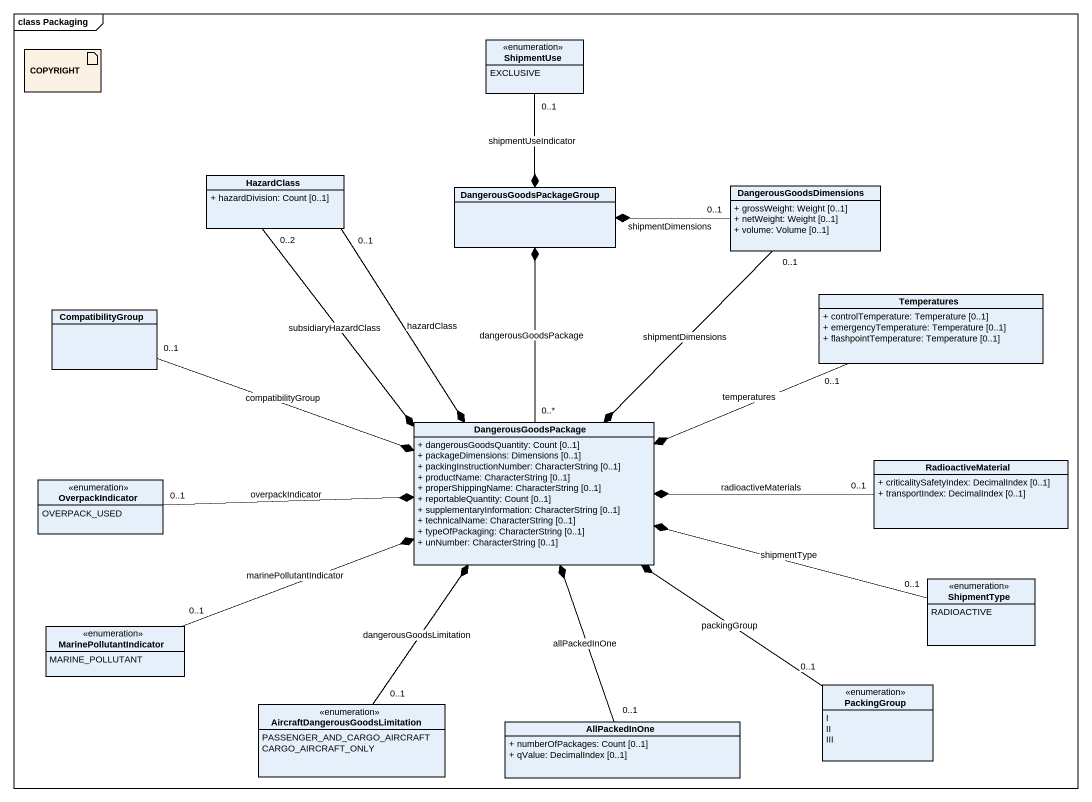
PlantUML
@startuml
mainframe class Packaging
allowmixing
hide circle
hide empty members
skinparam classAttributeIconSize 0
artifact COPYRIGHT #FCF2E3
enum ShipmentUse {
  EXCLUSIVE
}
class HazardClass {
  + hazardDivision: Count [0..1]
}
class DangerousGoodsPackageGroup
class DangerousGoodsDimensions {
  + grossWeight: Weight [0..1]
  + netWeight: Weight [0..1]
  + volume: Volume [0..1]
}
class CompatibilityGroup
class Temperatures {
  + controlTemperature: Temperature [0..1]
  + emergencyTemperature: Temperature [0..1]
  + flashpointTemperature: Temperature [0..1]
}
class DangerousGoodsPackage {
  + dangerousGoodsQuantity: Count [0..1]
  + packageDimensions: Dimensions [0..1]
  + packingInstructionNumber: CharacterString [0..1]
  + productName: CharacterString [0..1]
  + properShippingName: CharacterString [0..1]
  + reportableQuantity: Count [0..1]
  + supplementaryInformation: CharacterString [0..1]
  + technicalName: CharacterString [0..1]
  + typeOfPackaging: CharacterString [0..1]
  + unNumber: CharacterString [0..1]
}
enum OverpackIndicator {
  OVERPACK_USED
}
class RadioactiveMaterial {
  + criticalitySafetyIndex: DecimalIndex [0..1]
  + transportIndex: DecimalIndex [0..1]
}
enum ShipmentType {
  RADIOACTIVE
}
enum MarinePollutantIndicator {
  MARINE_POLLUTANT
}
enum "AircraftDangerousGoodsLimitation" as AircraftDangerousGoodsLimita {
  PASSENGER_AND_CARGO_AIRCRAFT
  CARGO_AIRCRAFT_ONLY
}
enum PackingGroup {
  I
  II
  III
}
class AllPackedInOne {
  + numberOfPackages: Count [0..1]
  + qValue: DecimalIndex [0..1]
}
DangerousGoodsPackageGroup *-up- "0..1" ShipmentUse : shipmentUseIndicator
DangerousGoodsPackageGroup *-right- "0..1" DangerousGoodsDimensions : shipmentDimensions
DangerousGoodsPackageGroup *-- "0..*" DangerousGoodsPackage : dangerousGoodsPackage
DangerousGoodsPackage *-up- "0..2" HazardClass : subsidiaryHazardClass
DangerousGoodsPackage *-up- "0..1" HazardClass : hazardClass
DangerousGoodsPackage *-up- "0..1" DangerousGoodsDimensions : shipmentDimensions
DangerousGoodsPackage *-left- "0..1" CompatibilityGroup : compatibilityGroup
DangerousGoodsPackage *-right- "0..1" Temperatures : temperatures
DangerousGoodsPackage *-left- "0..1" OverpackIndicator : overpackIndicator
DangerousGoodsPackage *-right- "0..1" RadioactiveMaterial : radioactiveMaterials
DangerousGoodsPackage *-right- "0..1" ShipmentType : shipmentType
DangerousGoodsPackage *-left- "0..1" MarinePollutantIndicator : marinePollutantIndicator
DangerousGoodsPackage *-- "0..1" AircraftDangerousGoodsLimita : dangerousGoodsLimitation
DangerousGoodsPackage *-- "0..1" PackingGroup : packingGroup
DangerousGoodsPackage *-- "0..1" AllPackedInOne : allPackedInOne
@enduml
